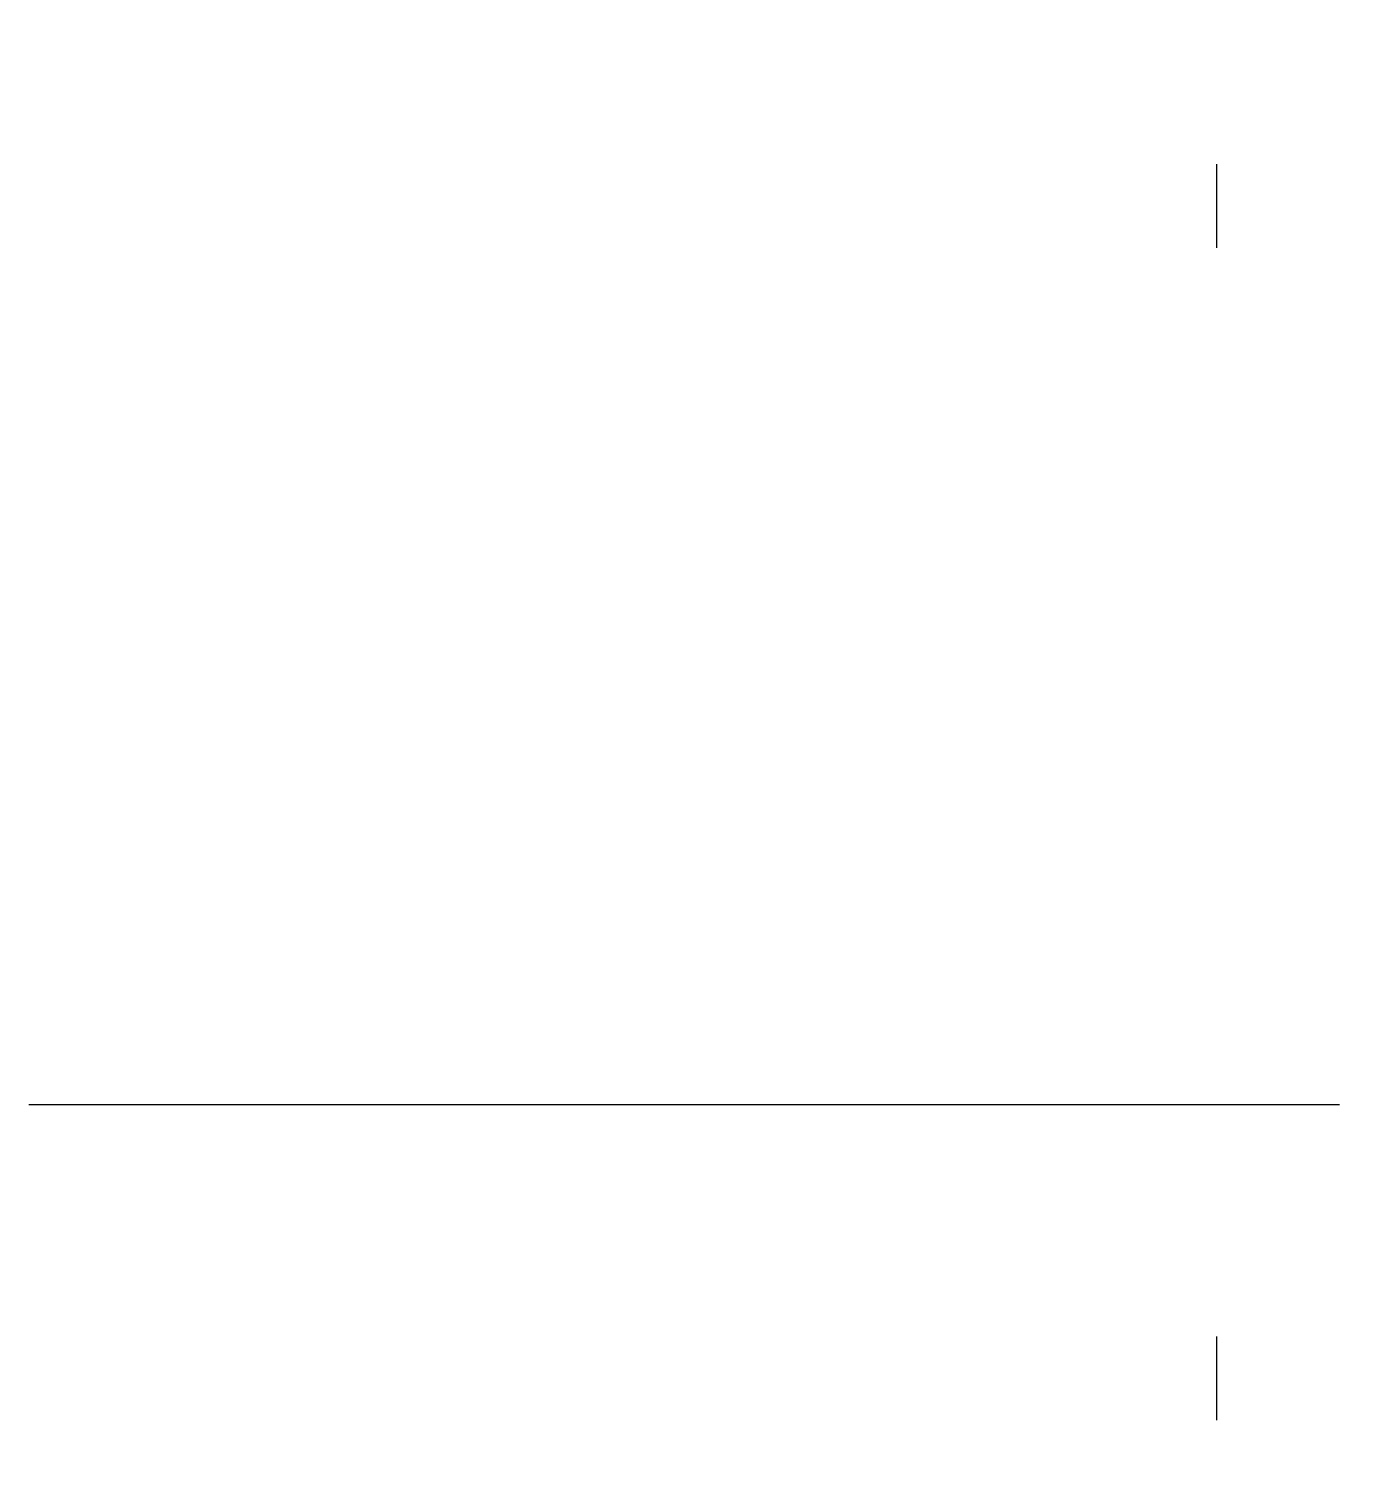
# Model space of a CAD drawing. Header units: millimetres. Extents: x -561 to -10, y -564 to 36.
import ezdxf

# ---------------------------------------------------------------- set-up
doc = ezdxf.new("R2010")
doc.units = ezdxf.units.MM
doc.layers.add('Domyślny', color=7, linetype='Continuous', true_color=0x000000)
doc.layers.add('Warstwa 02', color=252, linetype='Continuous', true_color=0x696969)

msp = doc.modelspace()

# ---------------------------------------------------------------- linework, layer by layer
at = {"layer": 'Domyślny'}
for p, q in [((-65, -20, 10), (-65, -55, 10)), ((-65, -509.29, 10), (-65, -544.29, 10))]:
    msp.add_line(p, q, dxfattribs=at)
at = {"layer": 'Domyślny', "extrusion": (1, 0, 0)}
msp.add_lwpolyline([(-485.85, 10), (-489.29, 0), (-564.29, 0), (-562.71, 10)], close=True, dxfattribs=at)
at = {"layer": 'Warstwa 02'}
msp.add_line((-13.59, -412.6, 395.11), (-560.54, -412.6, 395.11), dxfattribs=at)
at = {"layer": 'Warstwa 02', "extrusion": (1, 0, 0)}
for points in [[(28.19, 436.93), (-2.32, 409.49), (-7.11, 354.7, 0.414214), (-2.57, 349.28), (25.33, 346.84, 0.414214), (30.74, 351.38), (35.54, 406.17, 0.162278)], [(-74.58, 453.99, 0.414214), (-78.98, 448.45), (-75.81, 420.63, 0.414214), (-70.28, 416.23), (-15.63, 422.46), (11, 453.67, 0.162278), (-19.93, 460.21)], [(-93.84, 446.56, 0.414214), (-99.38, 450.96), (-188.8, 440.77, 0.414214), (-193.2, 435.24), (-189.46, 402.45), (-90.11, 413.77)], [(-208.1, 433.54, 0.414214), (-213.64, 437.94), (-303.06, 427.75, 0.414214), (-307.46, 422.22), (-303.73, 389.43), (-204.37, 400.75)], [(-208.1, 433.54, 0.414214), (-213.64, 437.94), (-303.06, 427.75, 0.414214), (-307.46, 422.22), (-303.73, 389.43), (-204.37, 400.75)], [(-395.7, 421.99, -0.350619), (-389.73, 423.82, 0.123398), (-365.63, 420.61), (-327.88, 424.92, -0.414214), (-322.34, 420.51), (-319.17, 392.69, -0.414214), (-323.57, 387.16), (-361.33, 382.86, -0.142617), (-409.82, 391.18, -0.457759), (-411.76, 398.49)], [(-461.2, 495.88, 0.414214), (-465.1, 489.99), (-457.53, 452.75, 0.142617), (-434.63, 409.2, 0.457759), (-427.07, 409.62), (-409.69, 432.15, 0.350619), (-409.8, 438.4, -0.123398), (-420.29, 460.32), (-427.86, 497.56, 0.414214), (-433.76, 501.46)], [(-436.88, 516.79, 0.414214), (-432.98, 522.69), (-450.92, 610.88, 0.414214), (-456.82, 614.78), (-484.25, 609.2, 0.414214), (-488.16, 603.31), (-470.21, 515.11, 0.414214), (-464.32, 511.21)], [(-459.81, 629.48, 0.414214), (-455.9, 635.38), (-473.85, 723.57, 0.414214), (-479.74, 727.48), (-507.18, 721.89, 0.414214), (-511.08, 716), (-493.14, 627.8, 0.414214), (-487.24, 623.9)], [(-482.86, 742.8, 0.414214), (-478.96, 748.7), (-496.9, 836.89, 0.414214), (-502.8, 840.8), (-530.24, 835.21, 0.414214), (-534.14, 829.32), (-516.2, 741.12, 0.414214), (-510.3, 737.22)]]:
    msp.add_lwpolyline(points, format="xyb", close=True, dxfattribs=at)

doc.saveas('drawing.dxf')
